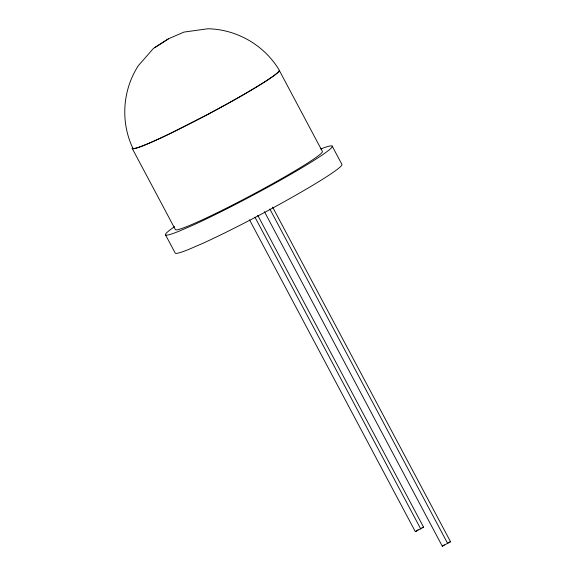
<?xml version="1.0" encoding="UTF-8"?>
<svg xmlns="http://www.w3.org/2000/svg" width="575" height="575" viewBox="0 0 575 575"><rect width="100%" height="100%" fill="white"/><g stroke="black" fill="none" stroke-linecap="round" stroke-linejoin="round"><path stroke-width="0.86" d="M154.697 47.617L153.101 48.803L138.331 65.672C122.525 90.11 120.34 121.807 132.803 148.127A82.958 5.355 -28 0 0 170.868 133.17L207.726 114.425L226.636 104.183A82.958 5.355 -28 0 0 279.357 70.344C264.5 45.281 236.993 29.354 207.884 28.757L183.95 32.092L168.597 38.741L154.697 47.617L168.597 38.741M249.528 219.815L415.344 531.674L418.111 529.762M415.344 531.674L423.538 527.117L257.722 215.266M264.435 211.693L442.326 546.25L444.403 544.812M442.326 546.25L450.52 541.7L272.629 207.144M421.985 527.872L423.538 527.117M448.191 542.829L450.52 541.7M332.178 146.086L341.866 164.306A94.429 6.095 -28 0 1 294.422 195.982A94.429 6.095 -28 0 1 202.695 243.39L188.557 249.5A94.429 6.095 -28 0 1 175.238 253.144L165.55 234.923M269.862 209.056L447.745 543.612M254.955 217.178L420.771 529.029M132.221 148.458L175.339 229.547A83.253 5.369 -28 0 0 250.736 195.593A83.253 5.369 -28 0 0 322.395 151.462L279.277 70.373A83.188 5.369 -28 0 1 270.343 78.157A83.253 5.369 -28 0 1 183.885 126.788A83.253 5.369 -28 0 1 132.609 147.459M320.764 148.982A94.429 6.095 -28 0 1 301.616 167.95A94.429 6.095 -28 0 1 193.006 225.17L178.868 231.279A94.429 6.095 -28 0 1 174.556 226.672"/></g></svg>
